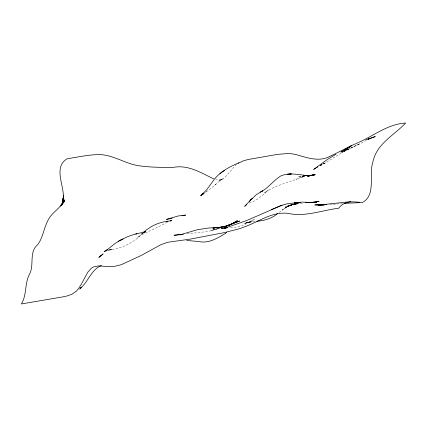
<?xml version="1.0" encoding="UTF-8"?>
<svg xmlns="http://www.w3.org/2000/svg" width="427" height="427" viewBox="0 0 427 427"><rect width="100%" height="100%" fill="white"/><g stroke="black" fill="none" stroke-linecap="round" stroke-linejoin="round"><path stroke-width="0.32" stroke-dasharray="2.13 1.6" d="M236.707 164.39C230.66 169.711 226.908 177.467 219.334 180.995L221.602 179.255L212.112 187.549L204.517 193.079M141.476 234.209L142.479 233.345M142.453 233.388L140.91 234.685L142.837 233.11M216.302 183.856L214.295 185.515L215.181 184.79M279.13 212.4L286.005 207.469L290.622 205.19L285.695 207.634L289.96 205.376M286.005 207.469L282.204 210.031L286.608 207.106L290.952 205.093L295.527 203.722M205.675 192.326L206.625 191.718M143.323 232.608L141.422 233.75L142.527 233.217M320.047 165.623L325.748 162.623L342.865 152.097M343.431 151.766L348.512 148.793L342.449 152.322L359.918 143.669L343.623 151.526M319.988 165.724L324.504 163.221L320.004 165.676M366.409 140.323L361.205 143.194L344.21 151.249M222.979 178.726L219.515 180.696L221.869 179.265L219.489 179.863L215.72 179.473M320.031 165.687L325.748 162.623M167.24 222.12C157.547 227.767 146.963 231.637 137.313 237.348L140.419 235.555C131.564 243.929 120.27 248.914 108.127 250.227L112.264 249.283L108.09 250.281M249.395 203.028C256.963 200.759 262.466 195.198 268.209 190.271L264.019 193.105C273.867 185.873 285.962 183.252 297.181 178.945L295.884 179.425L303.597 176.645M296.253 203.711L291.951 204.795L287.494 206.519L295.281 203.882L291.283 204.992L286.907 206.914L293.28 204.421L299.482 203.535L290.573 204.912L285.407 206.695L290.573 204.912L295.308 203.989M291.283 204.992L287.2 206.716L291.614 204.896L295.676 203.855M293.28 204.421L288.684 205.739L296.616 203.7L288.086 206.118L292.612 204.602L297.347 203.684L293.28 204.421L298.067 203.658L289.928 205.125L294.63 204.111M107.492 250.425L111.554 249.277L108.613 250.105M303.453 176.597L301.099 177.232L305.161 176.447M218.752 228.472L211.226 230.489L220.044 228.135L207.976 231.493L185.975 233.991M211.867 230.233L218.816 228.445M289.298 205.403L293.952 204.255L304.019 203.215M255.095 221.485L246.299 222.691L252.293 221.645L245.039 223.15L250.879 221.661L243.806 223.679L250.227 221.816L249.016 222.371L254.898 219.04C247.11 223.721 238.618 228.317 229.23 227.842M304.504 176.655L299.61 177.152L303.928 176.602M329.996 204.656L332.505 204.405M333.135 204.346L342.561 203.487M304.312 176.639L298.019 176.773L304.291 176.655"/><path stroke-width="0.64" d="M63.415 195.256L63.084 201.624L63.409 195.747M63.399 196.233L62.801 202.889L63.34 197.616L62.785 202.542M62.79 202.521L63.313 198.059L62.7 202.82L63.287 198.491L62.716 202.361M62.71 202.467L63.255 198.913L62.315 204.09L63.175 199.724L62.342 203.636M62.337 203.695L63.132 200.114L62.235 203.855M62.23 203.909L63.084 200.498L61.968 204.656L63.036 200.871L61.461 205.275L64.36 199.873C60.858 208.413 51.384 212.432 47.68 220.946C43.805 228.557 42.913 237.492 37.838 244.511C28.657 251.935 34.475 264.708 29.607 274.027C24.451 283.277 27.018 295.068 21.35 303.96L62.854 296.882L67.642 295.815L72.184 294.064L76.316 291.166L78.178 289.138L81.482 283.912L87.695 272.33L91.383 268.167L93.534 266.928L98.354 265.914L108.96 266.565L114.11 266.464L121.268 264.708L141.294 255.431L160.84 244.708L167.752 242.269L189.924 239.173L223.908 232.699L238.175 229.064A171.462 138.818 47.9 0 0 245.055 226.684C260.118 221.138 274.47 209.87 291.465 214.012C307.477 216.254 322.919 210.143 338.638 208.243C345.326 199.809 353.337 202.024 362.523 202.441C376.267 194.936 368.688 174.969 372.712 162.575A61.13 31.897 80.3 0 1 373.566 159.319C378.205 142.954 394.655 134.702 405.65 123.04C388.036 124.022 374.244 135.45 358.771 142.335M214.002 179.799L206.503 189.988L200.749 195.715L203.882 193.121L200.968 195.411L204.042 193.388M60.639 206.06L64.221 201.549L60.917 205.809L64.296 200.738L61.189 205.552L61.718 204.981M214.498 179.143C220.674 171.387 229.881 166.669 238.805 162.794M249.379 201.298L244.687 206.348L246.646 204.544M252.218 198.32L249.379 201.325L256.152 194.771L262.552 190.842L260.95 191.819M250.323 200.29L251.268 199.297M79.609 289.106L81.504 287.179L80.132 288.519C88.352 281.825 91.261 269.49 101.487 265.418M143.488 232.48C150.16 226.267 158.801 222.125 167.891 221.266L166.781 221.416L171.857 220.524L170.095 221.047M143.408 232.587L144.902 231.327M277.625 213.553C271.844 218.453 264.414 220.722 256.953 221.239M260.422 192.145C268.305 188.136 273.371 180.552 280.72 175.972C289.335 172.241 299.023 174.766 307.899 175.71L303.421 175.401L313.594 175.545L304.216 175.678L314.155 175.171L309.959 175.636L314.726 174.808L307.723 176.095M224.666 170.341L219.905 173.575M118.535 241.18L122.987 239.109C116.56 241.501 111.618 246.384 106.275 250.5L107.433 249.678L104.321 251.45L106.846 250.601M202.152 194.637L203.722 193.591M238.261 163.295L243.801 160.669L248.53 159.426L277.774 154.344L287.867 153.539A42.753 34.614 47.9 0 1 296.023 154.579C307.002 157.648 319.166 162.313 330.066 156.261C338.616 152.29 346.82 147.614 355.461 143.824M351.202 145.826L343.948 150.453L351.795 145.436M315.564 168.211L313.653 169.412L327.45 159.415L335.868 154.323M349.451 147.059L340.938 152.124L347.082 148.617M119.779 240.604C125.116 237.54 130.913 235.096 136.923 233.724L135.839 233.975L145.853 231.626L143.637 232.688M316.044 167.912L317.736 166.973M226.774 232.592C218.192 237.743 209.081 243.913 198.459 241.495L186.652 240.449M368.143 139.367L369.302 138.732M369.878 138.412L368.64 139.031L375.242 136.571L365.998 139.789M356.011 143.579L358.221 142.586M294.144 203.049L298.398 202.51L287.382 203.754L281.457 205.419L246.737 220.519L224.815 228.183L227.313 227.468L224.896 227.959L226.321 227.853L221.271 228.248L225.915 228.013M271.369 209.63L280.811 205.649M227.97 225.696L236.222 221.81L227.874 225.707M227.885 225.696L231.845 224.079L223.844 226.967L239.664 221.015L226.673 225.862L217.61 227.842L222.771 226.854L216.169 227.788M223.791 226.945L230.564 224.597M225.552 226.491L227.319 225.931M281.457 205.419L282.119 205.227M308.513 176.036L311.94 175.219L307.851 176.164M172.257 218.133L166.503 219.419L178.176 215.971L185.686 215.085L182.057 215.816M307.846 176.175L315.297 174.429L307.739 176.089M294.214 203.022L301.82 202.099L315.11 202.542L305.23 202.494L315.82 202.483L310.178 202.633L316.524 202.403L313.226 202.601M310.653 202.595L319.092 201.395L309.911 202.649M214.85 227.959L212.87 228.215L220.118 227.356L208.568 228.023L197.381 229.726L179.954 234.845L182.612 234.3L173.997 235.288L183.359 234.252M294.08 203.065L297.72 202.595M296.247 202.729L300.427 202.211M350.818 201.651L318.633 205.061L323.906 204.832M344.456 203.348L359.758 202.654M326.548 204.714L314.838 204.928L317.661 204.901M324.189 204.795L318.355 204.88L324.125 204.8M316.957 204.907L324.082 204.8M214.018 179.046C201.282 172.946 188.456 164.635 173.586 167.309C162.196 167.501 150.731 167.379 139.426 165.836C125.517 163.995 113.513 154.841 99.299 154.585C88.448 154.649 77.799 157.136 67.114 158.759C52.745 167.448 64.808 186.145 63.276 199.073M100.868 255.746L98.872 257.422L103.11 253.926L100.868 255.746M237.289 220.69L232.464 223.759L237.289 220.69M290.082 174.024L287.627 174.264L291.406 173.954L290.082 174.024"/></g></svg>
